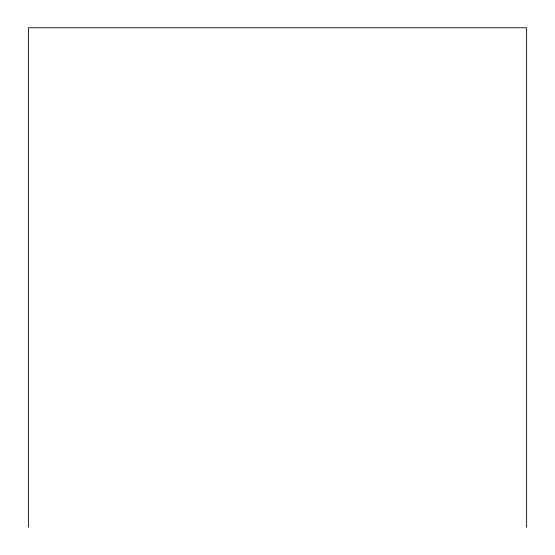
<?xml version="1.0" encoding="UTF-8"?>
<svg xmlns="http://www.w3.org/2000/svg" width="555" height="555" viewBox="0 0 555 555"><rect width="100%" height="100%" fill="white"/><g stroke="black" fill="none" stroke-linecap="round" stroke-linejoin="round"><path stroke-width="0.83" d="M526.619 527.25L526.619 27.75L28.381 27.75L28.381 527.25"/></g></svg>
